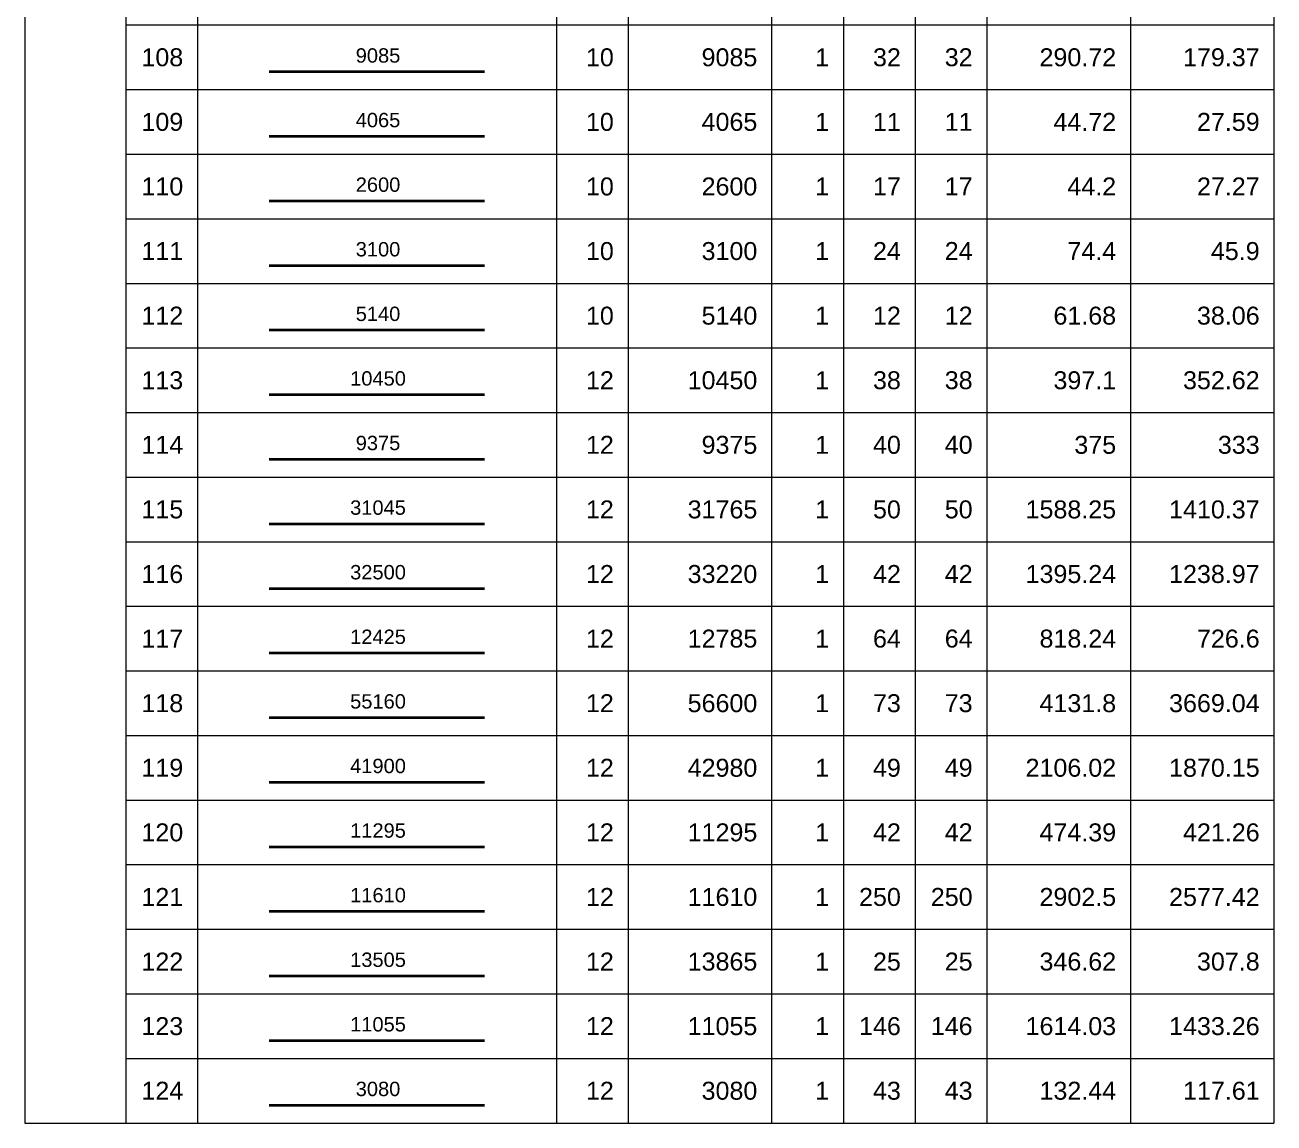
# Model space of a CAD drawing. Header units: millimetres. Extents: x 30086 to 1125792, y -12781 to 95911.
# Drawn here: x 1055889 to 1086523, y -7327 to 19601 of the extents above; entities that cross this region are included whole.
import ezdxf
from ezdxf.enums import TextEntityAlignment as Align

# ---------------------------------------------------------------- set-up
doc = ezdxf.new("R2010")
doc.units = ezdxf.units.MM
doc.header["$MEASUREMENT"] = 0
for name, color, linetype, lineweight in [('NDC_FRAME', 7, 'Continuous', 20), ('NDC_S_REBAR', 4, 'Continuous', 35), ('NDC_S_VN TEXT', 7, 'Continuous', 20), ('NDC_Table', 3, 'Continuous', 20)]:
    doc.layers.add(name, color=color, linetype=linetype, lineweight=lineweight)
doc.styles.add('ARIAL', font='arial.ttf', dxfattribs={"width": 0.8})

# ---------------------------------------------------------------- blocks, each defined once
blk = doc.blocks.new('dang01')
at = {"layer": 'NDC_S_REBAR'}
blk.add_line((3405, -650), (6405, -650), dxfattribs=at)
at = {"layer": 'NDC_Table'}
for p, q in [((0, 0), (0, -900)), ((1405, 0), (1405, -900)), ((2405, 0), (2405, -900)), ((7405, 0), (7405, -900)), ((8405, 0), (8405, -900)), ((10405, 0), (10405, -900)), ((11405, 0), (11405, -900)), ((12405, 0), (12405, -900)), ((13405, 0), (13405, -900)), ((15405, 0), (15405, -900)), ((17405, 0), (17405, -900)), ((1405, -900), (17405, -900))]:
    blk.add_line(p, q, dxfattribs=at)
at = {"layer": 'NDC_S_VN TEXT', "style": 'ARIAL'}
for p in [(2205, -450), (8205, -450), (10205, -450), (11205, -450), (12205, -450), (13205, -450), (15205, -450), (17205, -450)]:
    blk.add_attdef('D03', text='', height=250, dxfattribs=at).set_placement(p, align=Align.MIDDLE_RIGHT)
blk.add_attdef('00000000', text='', height=200, dxfattribs=at).set_placement((4920, -425), align=Align.MIDDLE_CENTER)

msp = doc.modelspace()

# ---------------------------------------------------------------- linework, layer by layer
at = {"layer": 'NDC_FRAME', "ltscale": 200}
msp.add_line((1055889.3, -7326.6), (1058362.6, -7326.6), dxfattribs=at)

# ---------------------------------------------------------------- block references
ref = msp.add_blockref('dang01', (1055889.3, 21185.4), dxfattribs=dict(at, xscale=1.759999999999996, yscale=1.759999999999996, zscale=1.759999999999996))
ref.add_attrib('D03', '107', dxfattribs={"layer": 'NDC_S_VN TEXT', "height": 440, "style": 'ARIAL'}).set_placement((1059770.6, 20393.4), align=Align.MIDDLE_RIGHT)
ref.add_attrib('00000000', '23165', dxfattribs={"layer": 'NDC_S_VN TEXT', "height": 352, "style": 'ARIAL'}).set_placement((1064547.9, 20437.9), align=Align.MIDDLE_CENTER)
ref.add_attrib('D03', '10', dxfattribs={"layer": 'NDC_S_VN TEXT', "height": 440, "style": 'ARIAL'}).set_placement((1070330.6, 20393.4), align=Align.MIDDLE_RIGHT)
ref.add_attrib('D03', '23765', dxfattribs={"layer": 'NDC_S_VN TEXT', "height": 440, "style": 'ARIAL'}).set_placement((1073850.6, 20393.4), align=Align.MIDDLE_RIGHT)
ref.add_attrib('D03', '1', dxfattribs={"layer": 'NDC_S_VN TEXT', "height": 440, "style": 'ARIAL'}).set_placement((1075610.6, 20393.4), align=Align.MIDDLE_RIGHT)
ref.add_attrib('D03', '29', dxfattribs={"layer": 'NDC_S_VN TEXT', "height": 440, "style": 'ARIAL'}).set_placement((1077370.6, 20393.4), align=Align.MIDDLE_RIGHT)
ref.add_attrib('D03', '29', dxfattribs={"layer": 'NDC_S_VN TEXT', "height": 440, "style": 'ARIAL'}).set_placement((1079130.6, 20394), align=Align.MIDDLE_RIGHT)
ref.add_attrib('D03', '689.18', dxfattribs={"layer": 'NDC_S_VN TEXT', "height": 440, "style": 'ARIAL'}).set_placement((1082650.6, 20393.4), align=Align.MIDDLE_RIGHT)
ref.add_attrib('D03', '425.23', dxfattribs={"layer": 'NDC_S_VN TEXT', "height": 440, "style": 'ARIAL'}).set_placement((1086170.6, 20393.4), align=Align.MIDDLE_RIGHT)
ref = msp.add_blockref('dang01', (1055889.3, 19601.4), dxfattribs=dict(at, xscale=1.759999999999996, yscale=1.759999999999996, zscale=1.759999999999996))
ref.add_attrib('D03', '108', dxfattribs={"layer": 'NDC_S_VN TEXT', "height": 440, "style": 'ARIAL'}).set_placement((1059770.6, 18809.4), align=Align.MIDDLE_RIGHT)
ref.add_attrib('00000000', '9085', dxfattribs={"layer": 'NDC_S_VN TEXT', "height": 352, "style": 'ARIAL'}).set_placement((1064547.9, 18853.9), align=Align.MIDDLE_CENTER)
ref.add_attrib('D03', '10', dxfattribs={"layer": 'NDC_S_VN TEXT', "height": 440, "style": 'ARIAL'}).set_placement((1070330.6, 18809.4), align=Align.MIDDLE_RIGHT)
ref.add_attrib('D03', '9085', dxfattribs={"layer": 'NDC_S_VN TEXT', "height": 440, "style": 'ARIAL'}).set_placement((1073850.6, 18809.4), align=Align.MIDDLE_RIGHT)
ref.add_attrib('D03', '1', dxfattribs={"layer": 'NDC_S_VN TEXT', "height": 440, "style": 'ARIAL'}).set_placement((1075610.6, 18809.4), align=Align.MIDDLE_RIGHT)
ref.add_attrib('D03', '32', dxfattribs={"layer": 'NDC_S_VN TEXT', "height": 440, "style": 'ARIAL'}).set_placement((1077370.6, 18809.4), align=Align.MIDDLE_RIGHT)
ref.add_attrib('D03', '32', dxfattribs={"layer": 'NDC_S_VN TEXT', "height": 440, "style": 'ARIAL'}).set_placement((1079130.6, 18810), align=Align.MIDDLE_RIGHT)
ref.add_attrib('D03', '290.72', dxfattribs={"layer": 'NDC_S_VN TEXT', "height": 440, "style": 'ARIAL'}).set_placement((1082650.6, 18809.4), align=Align.MIDDLE_RIGHT)
ref.add_attrib('D03', '179.37', dxfattribs={"layer": 'NDC_S_VN TEXT', "height": 440, "style": 'ARIAL'}).set_placement((1086170.6, 18809.4), align=Align.MIDDLE_RIGHT)
ref = msp.add_blockref('dang01', (1055889.3, 18017.4), dxfattribs=dict(at, xscale=1.759999999999996, yscale=1.759999999999996, zscale=1.759999999999996))
ref.add_attrib('D03', '109', dxfattribs={"layer": 'NDC_S_VN TEXT', "height": 440, "style": 'ARIAL'}).set_placement((1059770.6, 17225.4), align=Align.MIDDLE_RIGHT)
ref.add_attrib('00000000', '4065', dxfattribs={"layer": 'NDC_S_VN TEXT', "height": 352, "style": 'ARIAL'}).set_placement((1064547.9, 17269.9), align=Align.MIDDLE_CENTER)
ref.add_attrib('D03', '10', dxfattribs={"layer": 'NDC_S_VN TEXT', "height": 440, "style": 'ARIAL'}).set_placement((1070330.6, 17225.4), align=Align.MIDDLE_RIGHT)
ref.add_attrib('D03', '4065', dxfattribs={"layer": 'NDC_S_VN TEXT', "height": 440, "style": 'ARIAL'}).set_placement((1073850.6, 17225.4), align=Align.MIDDLE_RIGHT)
ref.add_attrib('D03', '1', dxfattribs={"layer": 'NDC_S_VN TEXT', "height": 440, "style": 'ARIAL'}).set_placement((1075610.6, 17225.4), align=Align.MIDDLE_RIGHT)
ref.add_attrib('D03', '11', dxfattribs={"layer": 'NDC_S_VN TEXT', "height": 440, "style": 'ARIAL'}).set_placement((1077370.6, 17225.4), align=Align.MIDDLE_RIGHT)
ref.add_attrib('D03', '11', dxfattribs={"layer": 'NDC_S_VN TEXT', "height": 440, "style": 'ARIAL'}).set_placement((1079130.6, 17226), align=Align.MIDDLE_RIGHT)
ref.add_attrib('D03', '44.72', dxfattribs={"layer": 'NDC_S_VN TEXT', "height": 440, "style": 'ARIAL'}).set_placement((1082650.6, 17225.4), align=Align.MIDDLE_RIGHT)
ref.add_attrib('D03', '27.59', dxfattribs={"layer": 'NDC_S_VN TEXT', "height": 440, "style": 'ARIAL'}).set_placement((1086170.6, 17225.4), align=Align.MIDDLE_RIGHT)
ref = msp.add_blockref('dang01', (1055889.3, 16433.4), dxfattribs=dict(at, xscale=1.759999999999996, yscale=1.759999999999996, zscale=1.759999999999996))
ref.add_attrib('D03', '110', dxfattribs={"layer": 'NDC_S_VN TEXT', "height": 440, "style": 'ARIAL'}).set_placement((1059770.6, 15641.4), align=Align.MIDDLE_RIGHT)
ref.add_attrib('00000000', '2600', dxfattribs={"layer": 'NDC_S_VN TEXT', "height": 352, "style": 'ARIAL'}).set_placement((1064547.9, 15685.9), align=Align.MIDDLE_CENTER)
ref.add_attrib('D03', '10', dxfattribs={"layer": 'NDC_S_VN TEXT', "height": 440, "style": 'ARIAL'}).set_placement((1070330.6, 15641.4), align=Align.MIDDLE_RIGHT)
ref.add_attrib('D03', '2600', dxfattribs={"layer": 'NDC_S_VN TEXT', "height": 440, "style": 'ARIAL'}).set_placement((1073850.6, 15641.4), align=Align.MIDDLE_RIGHT)
ref.add_attrib('D03', '1', dxfattribs={"layer": 'NDC_S_VN TEXT', "height": 440, "style": 'ARIAL'}).set_placement((1075610.6, 15641.4), align=Align.MIDDLE_RIGHT)
ref.add_attrib('D03', '17', dxfattribs={"layer": 'NDC_S_VN TEXT', "height": 440, "style": 'ARIAL'}).set_placement((1077370.6, 15641.4), align=Align.MIDDLE_RIGHT)
ref.add_attrib('D03', '17', dxfattribs={"layer": 'NDC_S_VN TEXT', "height": 440, "style": 'ARIAL'}).set_placement((1079130.6, 15642), align=Align.MIDDLE_RIGHT)
ref.add_attrib('D03', '44.2', dxfattribs={"layer": 'NDC_S_VN TEXT', "height": 440, "style": 'ARIAL'}).set_placement((1082650.6, 15641.4), align=Align.MIDDLE_RIGHT)
ref.add_attrib('D03', '27.27', dxfattribs={"layer": 'NDC_S_VN TEXT', "height": 440, "style": 'ARIAL'}).set_placement((1086170.6, 15641.4), align=Align.MIDDLE_RIGHT)
ref = msp.add_blockref('dang01', (1055889.3, 14849.4), dxfattribs=dict(at, xscale=1.759999999999996, yscale=1.759999999999996, zscale=1.759999999999996))
ref.add_attrib('D03', '111', dxfattribs={"layer": 'NDC_S_VN TEXT', "height": 440, "style": 'ARIAL'}).set_placement((1059770.6, 14057.4), align=Align.MIDDLE_RIGHT)
ref.add_attrib('00000000', '3100', dxfattribs={"layer": 'NDC_S_VN TEXT', "height": 352, "style": 'ARIAL'}).set_placement((1064547.9, 14101.9), align=Align.MIDDLE_CENTER)
ref.add_attrib('D03', '10', dxfattribs={"layer": 'NDC_S_VN TEXT', "height": 440, "style": 'ARIAL'}).set_placement((1070330.6, 14057.4), align=Align.MIDDLE_RIGHT)
ref.add_attrib('D03', '3100', dxfattribs={"layer": 'NDC_S_VN TEXT', "height": 440, "style": 'ARIAL'}).set_placement((1073850.6, 14057.4), align=Align.MIDDLE_RIGHT)
ref.add_attrib('D03', '1', dxfattribs={"layer": 'NDC_S_VN TEXT', "height": 440, "style": 'ARIAL'}).set_placement((1075610.6, 14057.4), align=Align.MIDDLE_RIGHT)
ref.add_attrib('D03', '24', dxfattribs={"layer": 'NDC_S_VN TEXT', "height": 440, "style": 'ARIAL'}).set_placement((1077370.6, 14057.4), align=Align.MIDDLE_RIGHT)
ref.add_attrib('D03', '24', dxfattribs={"layer": 'NDC_S_VN TEXT', "height": 440, "style": 'ARIAL'}).set_placement((1079130.6, 14058), align=Align.MIDDLE_RIGHT)
ref.add_attrib('D03', '74.4', dxfattribs={"layer": 'NDC_S_VN TEXT', "height": 440, "style": 'ARIAL'}).set_placement((1082650.6, 14057.4), align=Align.MIDDLE_RIGHT)
ref.add_attrib('D03', '45.9', dxfattribs={"layer": 'NDC_S_VN TEXT', "height": 440, "style": 'ARIAL'}).set_placement((1086170.6, 14057.4), align=Align.MIDDLE_RIGHT)
ref = msp.add_blockref('dang01', (1055889.3, 13265.4), dxfattribs=dict(at, xscale=1.759999999999996, yscale=1.759999999999996, zscale=1.759999999999996))
ref.add_attrib('D03', '112', dxfattribs={"layer": 'NDC_S_VN TEXT', "height": 440, "style": 'ARIAL'}).set_placement((1059770.6, 12473.4), align=Align.MIDDLE_RIGHT)
ref.add_attrib('00000000', '5140', dxfattribs={"layer": 'NDC_S_VN TEXT', "height": 352, "style": 'ARIAL'}).set_placement((1064547.9, 12517.9), align=Align.MIDDLE_CENTER)
ref.add_attrib('D03', '10', dxfattribs={"layer": 'NDC_S_VN TEXT', "height": 440, "style": 'ARIAL'}).set_placement((1070330.6, 12473.4), align=Align.MIDDLE_RIGHT)
ref.add_attrib('D03', '5140', dxfattribs={"layer": 'NDC_S_VN TEXT', "height": 440, "style": 'ARIAL'}).set_placement((1073850.6, 12473.4), align=Align.MIDDLE_RIGHT)
ref.add_attrib('D03', '1', dxfattribs={"layer": 'NDC_S_VN TEXT', "height": 440, "style": 'ARIAL'}).set_placement((1075610.6, 12473.4), align=Align.MIDDLE_RIGHT)
ref.add_attrib('D03', '12', dxfattribs={"layer": 'NDC_S_VN TEXT', "height": 440, "style": 'ARIAL'}).set_placement((1077370.6, 12473.4), align=Align.MIDDLE_RIGHT)
ref.add_attrib('D03', '12', dxfattribs={"layer": 'NDC_S_VN TEXT', "height": 440, "style": 'ARIAL'}).set_placement((1079130.6, 12474), align=Align.MIDDLE_RIGHT)
ref.add_attrib('D03', '61.68', dxfattribs={"layer": 'NDC_S_VN TEXT', "height": 440, "style": 'ARIAL'}).set_placement((1082650.6, 12473.4), align=Align.MIDDLE_RIGHT)
ref.add_attrib('D03', '38.06', dxfattribs={"layer": 'NDC_S_VN TEXT', "height": 440, "style": 'ARIAL'}).set_placement((1086170.6, 12473.4), align=Align.MIDDLE_RIGHT)
ref = msp.add_blockref('dang01', (1055889.3, 11681.4), dxfattribs=dict(at, xscale=1.759999999999996, yscale=1.759999999999996, zscale=1.759999999999996))
ref.add_attrib('D03', '113', dxfattribs={"layer": 'NDC_S_VN TEXT', "height": 440, "style": 'ARIAL'}).set_placement((1059770.6, 10889.4), align=Align.MIDDLE_RIGHT)
ref.add_attrib('00000000', '10450', dxfattribs={"layer": 'NDC_S_VN TEXT', "height": 352, "style": 'ARIAL'}).set_placement((1064547.9, 10933.9), align=Align.MIDDLE_CENTER)
ref.add_attrib('D03', '12', dxfattribs={"layer": 'NDC_S_VN TEXT', "height": 440, "style": 'ARIAL'}).set_placement((1070330.6, 10889.4), align=Align.MIDDLE_RIGHT)
ref.add_attrib('D03', '10450', dxfattribs={"layer": 'NDC_S_VN TEXT', "height": 440, "style": 'ARIAL'}).set_placement((1073850.6, 10889.4), align=Align.MIDDLE_RIGHT)
ref.add_attrib('D03', '1', dxfattribs={"layer": 'NDC_S_VN TEXT', "height": 440, "style": 'ARIAL'}).set_placement((1075610.6, 10889.4), align=Align.MIDDLE_RIGHT)
ref.add_attrib('D03', '38', dxfattribs={"layer": 'NDC_S_VN TEXT', "height": 440, "style": 'ARIAL'}).set_placement((1077370.6, 10889.4), align=Align.MIDDLE_RIGHT)
ref.add_attrib('D03', '38', dxfattribs={"layer": 'NDC_S_VN TEXT', "height": 440, "style": 'ARIAL'}).set_placement((1079130.6, 10890), align=Align.MIDDLE_RIGHT)
ref.add_attrib('D03', '397.1', dxfattribs={"layer": 'NDC_S_VN TEXT', "height": 440, "style": 'ARIAL'}).set_placement((1082650.6, 10889.4), align=Align.MIDDLE_RIGHT)
ref.add_attrib('D03', '352.62', dxfattribs={"layer": 'NDC_S_VN TEXT', "height": 440, "style": 'ARIAL'}).set_placement((1086170.6, 10889.4), align=Align.MIDDLE_RIGHT)
ref = msp.add_blockref('dang01', (1055889.3, 10097.4), dxfattribs=dict(at, xscale=1.759999999999996, yscale=1.759999999999996, zscale=1.759999999999996))
ref.add_attrib('D03', '114', dxfattribs={"layer": 'NDC_S_VN TEXT', "height": 440, "style": 'ARIAL'}).set_placement((1059770.6, 9305.4), align=Align.MIDDLE_RIGHT)
ref.add_attrib('00000000', '9375', dxfattribs={"layer": 'NDC_S_VN TEXT', "height": 352, "style": 'ARIAL'}).set_placement((1064547.9, 9349.9), align=Align.MIDDLE_CENTER)
ref.add_attrib('D03', '12', dxfattribs={"layer": 'NDC_S_VN TEXT', "height": 440, "style": 'ARIAL'}).set_placement((1070330.6, 9305.4), align=Align.MIDDLE_RIGHT)
ref.add_attrib('D03', '9375', dxfattribs={"layer": 'NDC_S_VN TEXT', "height": 440, "style": 'ARIAL'}).set_placement((1073850.6, 9305.4), align=Align.MIDDLE_RIGHT)
ref.add_attrib('D03', '1', dxfattribs={"layer": 'NDC_S_VN TEXT', "height": 440, "style": 'ARIAL'}).set_placement((1075610.6, 9305.4), align=Align.MIDDLE_RIGHT)
ref.add_attrib('D03', '40', dxfattribs={"layer": 'NDC_S_VN TEXT', "height": 440, "style": 'ARIAL'}).set_placement((1077370.6, 9305.4), align=Align.MIDDLE_RIGHT)
ref.add_attrib('D03', '40', dxfattribs={"layer": 'NDC_S_VN TEXT', "height": 440, "style": 'ARIAL'}).set_placement((1079130.6, 9306), align=Align.MIDDLE_RIGHT)
ref.add_attrib('D03', '375', dxfattribs={"layer": 'NDC_S_VN TEXT', "height": 440, "style": 'ARIAL'}).set_placement((1082650.6, 9305.4), align=Align.MIDDLE_RIGHT)
ref.add_attrib('D03', '333', dxfattribs={"layer": 'NDC_S_VN TEXT', "height": 440, "style": 'ARIAL'}).set_placement((1086170.6, 9305.4), align=Align.MIDDLE_RIGHT)
ref = msp.add_blockref('dang01', (1055889.3, 8513.4), dxfattribs=dict(at, xscale=1.759999999999996, yscale=1.759999999999996, zscale=1.759999999999996))
ref.add_attrib('D03', '115', dxfattribs={"layer": 'NDC_S_VN TEXT', "height": 440, "style": 'ARIAL'}).set_placement((1059770.6, 7721.4), align=Align.MIDDLE_RIGHT)
ref.add_attrib('00000000', '31045', dxfattribs={"layer": 'NDC_S_VN TEXT', "height": 352, "style": 'ARIAL'}).set_placement((1064547.9, 7765.9), align=Align.MIDDLE_CENTER)
ref.add_attrib('D03', '12', dxfattribs={"layer": 'NDC_S_VN TEXT', "height": 440, "style": 'ARIAL'}).set_placement((1070330.6, 7721.4), align=Align.MIDDLE_RIGHT)
ref.add_attrib('D03', '31765', dxfattribs={"layer": 'NDC_S_VN TEXT', "height": 440, "style": 'ARIAL'}).set_placement((1073850.6, 7721.4), align=Align.MIDDLE_RIGHT)
ref.add_attrib('D03', '1', dxfattribs={"layer": 'NDC_S_VN TEXT', "height": 440, "style": 'ARIAL'}).set_placement((1075610.6, 7721.4), align=Align.MIDDLE_RIGHT)
ref.add_attrib('D03', '50', dxfattribs={"layer": 'NDC_S_VN TEXT', "height": 440, "style": 'ARIAL'}).set_placement((1077370.6, 7721.4), align=Align.MIDDLE_RIGHT)
ref.add_attrib('D03', '50', dxfattribs={"layer": 'NDC_S_VN TEXT', "height": 440, "style": 'ARIAL'}).set_placement((1079130.6, 7722), align=Align.MIDDLE_RIGHT)
ref.add_attrib('D03', '1588.25', dxfattribs={"layer": 'NDC_S_VN TEXT', "height": 440, "style": 'ARIAL'}).set_placement((1082650.6, 7721.4), align=Align.MIDDLE_RIGHT)
ref.add_attrib('D03', '1410.37', dxfattribs={"layer": 'NDC_S_VN TEXT', "height": 440, "style": 'ARIAL'}).set_placement((1086170.6, 7721.4), align=Align.MIDDLE_RIGHT)
ref = msp.add_blockref('dang01', (1055889.3, 6929.4), dxfattribs=dict(at, xscale=1.759999999999996, yscale=1.759999999999996, zscale=1.759999999999996))
ref.add_attrib('D03', '116', dxfattribs={"layer": 'NDC_S_VN TEXT', "height": 440, "style": 'ARIAL'}).set_placement((1059770.6, 6137.4), align=Align.MIDDLE_RIGHT)
ref.add_attrib('00000000', '32500', dxfattribs={"layer": 'NDC_S_VN TEXT', "height": 352, "style": 'ARIAL'}).set_placement((1064547.9, 6181.9), align=Align.MIDDLE_CENTER)
ref.add_attrib('D03', '12', dxfattribs={"layer": 'NDC_S_VN TEXT', "height": 440, "style": 'ARIAL'}).set_placement((1070330.6, 6137.4), align=Align.MIDDLE_RIGHT)
ref.add_attrib('D03', '33220', dxfattribs={"layer": 'NDC_S_VN TEXT', "height": 440, "style": 'ARIAL'}).set_placement((1073850.6, 6137.4), align=Align.MIDDLE_RIGHT)
ref.add_attrib('D03', '1', dxfattribs={"layer": 'NDC_S_VN TEXT', "height": 440, "style": 'ARIAL'}).set_placement((1075610.6, 6137.4), align=Align.MIDDLE_RIGHT)
ref.add_attrib('D03', '42', dxfattribs={"layer": 'NDC_S_VN TEXT', "height": 440, "style": 'ARIAL'}).set_placement((1077370.6, 6137.4), align=Align.MIDDLE_RIGHT)
ref.add_attrib('D03', '42', dxfattribs={"layer": 'NDC_S_VN TEXT', "height": 440, "style": 'ARIAL'}).set_placement((1079130.6, 6138), align=Align.MIDDLE_RIGHT)
ref.add_attrib('D03', '1395.24', dxfattribs={"layer": 'NDC_S_VN TEXT', "height": 440, "style": 'ARIAL'}).set_placement((1082650.6, 6137.4), align=Align.MIDDLE_RIGHT)
ref.add_attrib('D03', '1238.97', dxfattribs={"layer": 'NDC_S_VN TEXT', "height": 440, "style": 'ARIAL'}).set_placement((1086170.6, 6137.4), align=Align.MIDDLE_RIGHT)
ref = msp.add_blockref('dang01', (1055889.3, 5345.4), dxfattribs=dict(at, xscale=1.759999999999996, yscale=1.759999999999996, zscale=1.759999999999996))
ref.add_attrib('D03', '117', dxfattribs={"layer": 'NDC_S_VN TEXT', "height": 440, "style": 'ARIAL'}).set_placement((1059770.6, 4553.4), align=Align.MIDDLE_RIGHT)
ref.add_attrib('00000000', '12425', dxfattribs={"layer": 'NDC_S_VN TEXT', "height": 352, "style": 'ARIAL'}).set_placement((1064547.9, 4597.9), align=Align.MIDDLE_CENTER)
ref.add_attrib('D03', '12', dxfattribs={"layer": 'NDC_S_VN TEXT', "height": 440, "style": 'ARIAL'}).set_placement((1070330.6, 4553.4), align=Align.MIDDLE_RIGHT)
ref.add_attrib('D03', '12785', dxfattribs={"layer": 'NDC_S_VN TEXT', "height": 440, "style": 'ARIAL'}).set_placement((1073850.6, 4553.4), align=Align.MIDDLE_RIGHT)
ref.add_attrib('D03', '1', dxfattribs={"layer": 'NDC_S_VN TEXT', "height": 440, "style": 'ARIAL'}).set_placement((1075610.6, 4553.4), align=Align.MIDDLE_RIGHT)
ref.add_attrib('D03', '64', dxfattribs={"layer": 'NDC_S_VN TEXT', "height": 440, "style": 'ARIAL'}).set_placement((1077370.6, 4553.4), align=Align.MIDDLE_RIGHT)
ref.add_attrib('D03', '64', dxfattribs={"layer": 'NDC_S_VN TEXT', "height": 440, "style": 'ARIAL'}).set_placement((1079130.6, 4554), align=Align.MIDDLE_RIGHT)
ref.add_attrib('D03', '818.24', dxfattribs={"layer": 'NDC_S_VN TEXT', "height": 440, "style": 'ARIAL'}).set_placement((1082650.6, 4553.4), align=Align.MIDDLE_RIGHT)
ref.add_attrib('D03', '726.6', dxfattribs={"layer": 'NDC_S_VN TEXT', "height": 440, "style": 'ARIAL'}).set_placement((1086170.6, 4553.4), align=Align.MIDDLE_RIGHT)
ref = msp.add_blockref('dang01', (1055889.3, 3761.4), dxfattribs=dict(at, xscale=1.759999999999996, yscale=1.759999999999996, zscale=1.759999999999996))
ref.add_attrib('D03', '118', dxfattribs={"layer": 'NDC_S_VN TEXT', "height": 440, "style": 'ARIAL'}).set_placement((1059770.6, 2969.4), align=Align.MIDDLE_RIGHT)
ref.add_attrib('00000000', '55160', dxfattribs={"layer": 'NDC_S_VN TEXT', "height": 352, "style": 'ARIAL'}).set_placement((1064547.9, 3013.9), align=Align.MIDDLE_CENTER)
ref.add_attrib('D03', '12', dxfattribs={"layer": 'NDC_S_VN TEXT', "height": 440, "style": 'ARIAL'}).set_placement((1070330.6, 2969.4), align=Align.MIDDLE_RIGHT)
ref.add_attrib('D03', '56600', dxfattribs={"layer": 'NDC_S_VN TEXT', "height": 440, "style": 'ARIAL'}).set_placement((1073850.6, 2969.4), align=Align.MIDDLE_RIGHT)
ref.add_attrib('D03', '1', dxfattribs={"layer": 'NDC_S_VN TEXT', "height": 440, "style": 'ARIAL'}).set_placement((1075610.6, 2969.4), align=Align.MIDDLE_RIGHT)
ref.add_attrib('D03', '73', dxfattribs={"layer": 'NDC_S_VN TEXT', "height": 440, "style": 'ARIAL'}).set_placement((1077370.6, 2969.4), align=Align.MIDDLE_RIGHT)
ref.add_attrib('D03', '73', dxfattribs={"layer": 'NDC_S_VN TEXT', "height": 440, "style": 'ARIAL'}).set_placement((1079130.6, 2970), align=Align.MIDDLE_RIGHT)
ref.add_attrib('D03', '4131.8', dxfattribs={"layer": 'NDC_S_VN TEXT', "height": 440, "style": 'ARIAL'}).set_placement((1082650.6, 2969.4), align=Align.MIDDLE_RIGHT)
ref.add_attrib('D03', '3669.04', dxfattribs={"layer": 'NDC_S_VN TEXT', "height": 440, "style": 'ARIAL'}).set_placement((1086170.6, 2969.4), align=Align.MIDDLE_RIGHT)
ref = msp.add_blockref('dang01', (1055889.3, 2177.4), dxfattribs=dict(at, xscale=1.759999999999996, yscale=1.759999999999996, zscale=1.759999999999996))
ref.add_attrib('D03', '119', dxfattribs={"layer": 'NDC_S_VN TEXT', "height": 440, "style": 'ARIAL'}).set_placement((1059770.6, 1385.4), align=Align.MIDDLE_RIGHT)
ref.add_attrib('00000000', '41900', dxfattribs={"layer": 'NDC_S_VN TEXT', "height": 352, "style": 'ARIAL'}).set_placement((1064547.9, 1429.9), align=Align.MIDDLE_CENTER)
ref.add_attrib('D03', '12', dxfattribs={"layer": 'NDC_S_VN TEXT', "height": 440, "style": 'ARIAL'}).set_placement((1070330.6, 1385.4), align=Align.MIDDLE_RIGHT)
ref.add_attrib('D03', '42980', dxfattribs={"layer": 'NDC_S_VN TEXT', "height": 440, "style": 'ARIAL'}).set_placement((1073850.6, 1385.4), align=Align.MIDDLE_RIGHT)
ref.add_attrib('D03', '1', dxfattribs={"layer": 'NDC_S_VN TEXT', "height": 440, "style": 'ARIAL'}).set_placement((1075610.6, 1385.4), align=Align.MIDDLE_RIGHT)
ref.add_attrib('D03', '49', dxfattribs={"layer": 'NDC_S_VN TEXT', "height": 440, "style": 'ARIAL'}).set_placement((1077370.6, 1385.4), align=Align.MIDDLE_RIGHT)
ref.add_attrib('D03', '49', dxfattribs={"layer": 'NDC_S_VN TEXT', "height": 440, "style": 'ARIAL'}).set_placement((1079130.6, 1386), align=Align.MIDDLE_RIGHT)
ref.add_attrib('D03', '2106.02', dxfattribs={"layer": 'NDC_S_VN TEXT', "height": 440, "style": 'ARIAL'}).set_placement((1082650.6, 1385.4), align=Align.MIDDLE_RIGHT)
ref.add_attrib('D03', '1870.15', dxfattribs={"layer": 'NDC_S_VN TEXT', "height": 440, "style": 'ARIAL'}).set_placement((1086170.6, 1385.4), align=Align.MIDDLE_RIGHT)
ref = msp.add_blockref('dang01', (1055889.3, 593.4), dxfattribs=dict(at, xscale=1.759999999999996, yscale=1.759999999999996, zscale=1.759999999999996))
ref.add_attrib('D03', '120', dxfattribs={"layer": 'NDC_S_VN TEXT', "height": 440, "style": 'ARIAL'}).set_placement((1059770.6, -198.6), align=Align.MIDDLE_RIGHT)
ref.add_attrib('00000000', '11295', dxfattribs={"layer": 'NDC_S_VN TEXT', "height": 352, "style": 'ARIAL'}).set_placement((1064547.9, -154.1), align=Align.MIDDLE_CENTER)
ref.add_attrib('D03', '12', dxfattribs={"layer": 'NDC_S_VN TEXT', "height": 440, "style": 'ARIAL'}).set_placement((1070330.6, -198.6), align=Align.MIDDLE_RIGHT)
ref.add_attrib('D03', '11295', dxfattribs={"layer": 'NDC_S_VN TEXT', "height": 440, "style": 'ARIAL'}).set_placement((1073850.6, -198.6), align=Align.MIDDLE_RIGHT)
ref.add_attrib('D03', '1', dxfattribs={"layer": 'NDC_S_VN TEXT', "height": 440, "style": 'ARIAL'}).set_placement((1075610.6, -198.6), align=Align.MIDDLE_RIGHT)
ref.add_attrib('D03', '42', dxfattribs={"layer": 'NDC_S_VN TEXT', "height": 440, "style": 'ARIAL'}).set_placement((1077370.6, -198.6), align=Align.MIDDLE_RIGHT)
ref.add_attrib('D03', '42', dxfattribs={"layer": 'NDC_S_VN TEXT', "height": 440, "style": 'ARIAL'}).set_placement((1079130.6, -198), align=Align.MIDDLE_RIGHT)
ref.add_attrib('D03', '474.39', dxfattribs={"layer": 'NDC_S_VN TEXT', "height": 440, "style": 'ARIAL'}).set_placement((1082650.6, -198.6), align=Align.MIDDLE_RIGHT)
ref.add_attrib('D03', '421.26', dxfattribs={"layer": 'NDC_S_VN TEXT', "height": 440, "style": 'ARIAL'}).set_placement((1086170.6, -198.6), align=Align.MIDDLE_RIGHT)
ref = msp.add_blockref('dang01', (1055889.3, -990.6), dxfattribs=dict(at, xscale=1.759999999999996, yscale=1.759999999999996, zscale=1.759999999999996))
ref.add_attrib('D03', '121', dxfattribs={"layer": 'NDC_S_VN TEXT', "height": 440, "style": 'ARIAL'}).set_placement((1059770.6, -1782.6), align=Align.MIDDLE_RIGHT)
ref.add_attrib('00000000', '11610', dxfattribs={"layer": 'NDC_S_VN TEXT', "height": 352, "style": 'ARIAL'}).set_placement((1064547.9, -1738.1), align=Align.MIDDLE_CENTER)
ref.add_attrib('D03', '12', dxfattribs={"layer": 'NDC_S_VN TEXT', "height": 440, "style": 'ARIAL'}).set_placement((1070330.6, -1782.6), align=Align.MIDDLE_RIGHT)
ref.add_attrib('D03', '11610', dxfattribs={"layer": 'NDC_S_VN TEXT', "height": 440, "style": 'ARIAL'}).set_placement((1073850.6, -1782.6), align=Align.MIDDLE_RIGHT)
ref.add_attrib('D03', '1', dxfattribs={"layer": 'NDC_S_VN TEXT', "height": 440, "style": 'ARIAL'}).set_placement((1075610.6, -1782.6), align=Align.MIDDLE_RIGHT)
ref.add_attrib('D03', '250', dxfattribs={"layer": 'NDC_S_VN TEXT', "height": 440, "style": 'ARIAL'}).set_placement((1077370.6, -1782.6), align=Align.MIDDLE_RIGHT)
ref.add_attrib('D03', '250', dxfattribs={"layer": 'NDC_S_VN TEXT', "height": 440, "style": 'ARIAL'}).set_placement((1079130.6, -1782), align=Align.MIDDLE_RIGHT)
ref.add_attrib('D03', '2902.5', dxfattribs={"layer": 'NDC_S_VN TEXT', "height": 440, "style": 'ARIAL'}).set_placement((1082650.6, -1782.6), align=Align.MIDDLE_RIGHT)
ref.add_attrib('D03', '2577.42', dxfattribs={"layer": 'NDC_S_VN TEXT', "height": 440, "style": 'ARIAL'}).set_placement((1086170.6, -1782.6), align=Align.MIDDLE_RIGHT)
ref = msp.add_blockref('dang01', (1055889.3, -2574.6), dxfattribs=dict(at, xscale=1.759999999999996, yscale=1.759999999999996, zscale=1.759999999999996))
ref.add_attrib('D03', '122', dxfattribs={"layer": 'NDC_S_VN TEXT', "height": 440, "style": 'ARIAL'}).set_placement((1059770.6, -3366.6), align=Align.MIDDLE_RIGHT)
ref.add_attrib('00000000', '13505', dxfattribs={"layer": 'NDC_S_VN TEXT', "height": 352, "style": 'ARIAL'}).set_placement((1064547.9, -3322.1), align=Align.MIDDLE_CENTER)
ref.add_attrib('D03', '12', dxfattribs={"layer": 'NDC_S_VN TEXT', "height": 440, "style": 'ARIAL'}).set_placement((1070330.6, -3366.6), align=Align.MIDDLE_RIGHT)
ref.add_attrib('D03', '13865', dxfattribs={"layer": 'NDC_S_VN TEXT', "height": 440, "style": 'ARIAL'}).set_placement((1073850.6, -3366.6), align=Align.MIDDLE_RIGHT)
ref.add_attrib('D03', '1', dxfattribs={"layer": 'NDC_S_VN TEXT', "height": 440, "style": 'ARIAL'}).set_placement((1075610.6, -3366.6), align=Align.MIDDLE_RIGHT)
ref.add_attrib('D03', '25', dxfattribs={"layer": 'NDC_S_VN TEXT', "height": 440, "style": 'ARIAL'}).set_placement((1077370.6, -3366.6), align=Align.MIDDLE_RIGHT)
ref.add_attrib('D03', '25', dxfattribs={"layer": 'NDC_S_VN TEXT', "height": 440, "style": 'ARIAL'}).set_placement((1079130.6, -3366), align=Align.MIDDLE_RIGHT)
ref.add_attrib('D03', '346.62', dxfattribs={"layer": 'NDC_S_VN TEXT', "height": 440, "style": 'ARIAL'}).set_placement((1082650.6, -3366.6), align=Align.MIDDLE_RIGHT)
ref.add_attrib('D03', '307.8', dxfattribs={"layer": 'NDC_S_VN TEXT', "height": 440, "style": 'ARIAL'}).set_placement((1086170.6, -3366.6), align=Align.MIDDLE_RIGHT)
ref = msp.add_blockref('dang01', (1055889.3, -4158.6), dxfattribs=dict(at, xscale=1.759999999999996, yscale=1.759999999999996, zscale=1.759999999999996))
ref.add_attrib('D03', '123', dxfattribs={"layer": 'NDC_S_VN TEXT', "height": 440, "style": 'ARIAL'}).set_placement((1059770.6, -4950.6), align=Align.MIDDLE_RIGHT)
ref.add_attrib('00000000', '11055', dxfattribs={"layer": 'NDC_S_VN TEXT', "height": 352, "style": 'ARIAL'}).set_placement((1064547.9, -4906.1), align=Align.MIDDLE_CENTER)
ref.add_attrib('D03', '12', dxfattribs={"layer": 'NDC_S_VN TEXT', "height": 440, "style": 'ARIAL'}).set_placement((1070330.6, -4950.6), align=Align.MIDDLE_RIGHT)
ref.add_attrib('D03', '11055', dxfattribs={"layer": 'NDC_S_VN TEXT', "height": 440, "style": 'ARIAL'}).set_placement((1073850.6, -4950.6), align=Align.MIDDLE_RIGHT)
ref.add_attrib('D03', '1', dxfattribs={"layer": 'NDC_S_VN TEXT', "height": 440, "style": 'ARIAL'}).set_placement((1075610.6, -4950.6), align=Align.MIDDLE_RIGHT)
ref.add_attrib('D03', '146', dxfattribs={"layer": 'NDC_S_VN TEXT', "height": 440, "style": 'ARIAL'}).set_placement((1077370.6, -4950.6), align=Align.MIDDLE_RIGHT)
ref.add_attrib('D03', '146', dxfattribs={"layer": 'NDC_S_VN TEXT', "height": 440, "style": 'ARIAL'}).set_placement((1079130.6, -4950), align=Align.MIDDLE_RIGHT)
ref.add_attrib('D03', '1614.03', dxfattribs={"layer": 'NDC_S_VN TEXT', "height": 440, "style": 'ARIAL'}).set_placement((1082650.6, -4950.6), align=Align.MIDDLE_RIGHT)
ref.add_attrib('D03', '1433.26', dxfattribs={"layer": 'NDC_S_VN TEXT', "height": 440, "style": 'ARIAL'}).set_placement((1086170.6, -4950.6), align=Align.MIDDLE_RIGHT)
ref = msp.add_blockref('dang01', (1055889.3, -5742.6), dxfattribs=dict(at, xscale=1.759999999999996, yscale=1.759999999999996, zscale=1.759999999999996))
ref.add_attrib('D03', '124', dxfattribs={"layer": 'NDC_S_VN TEXT', "height": 440, "style": 'ARIAL'}).set_placement((1059770.6, -6534.6), align=Align.MIDDLE_RIGHT)
ref.add_attrib('00000000', '3080', dxfattribs={"layer": 'NDC_S_VN TEXT', "height": 352, "style": 'ARIAL'}).set_placement((1064547.9, -6490.1), align=Align.MIDDLE_CENTER)
ref.add_attrib('D03', '12', dxfattribs={"layer": 'NDC_S_VN TEXT', "height": 440, "style": 'ARIAL'}).set_placement((1070330.6, -6534.6), align=Align.MIDDLE_RIGHT)
ref.add_attrib('D03', '3080', dxfattribs={"layer": 'NDC_S_VN TEXT', "height": 440, "style": 'ARIAL'}).set_placement((1073850.6, -6534.6), align=Align.MIDDLE_RIGHT)
ref.add_attrib('D03', '1', dxfattribs={"layer": 'NDC_S_VN TEXT', "height": 440, "style": 'ARIAL'}).set_placement((1075610.6, -6534.6), align=Align.MIDDLE_RIGHT)
ref.add_attrib('D03', '43', dxfattribs={"layer": 'NDC_S_VN TEXT', "height": 440, "style": 'ARIAL'}).set_placement((1077370.6, -6534.6), align=Align.MIDDLE_RIGHT)
ref.add_attrib('D03', '43', dxfattribs={"layer": 'NDC_S_VN TEXT', "height": 440, "style": 'ARIAL'}).set_placement((1079130.6, -6534), align=Align.MIDDLE_RIGHT)
ref.add_attrib('D03', '132.44', dxfattribs={"layer": 'NDC_S_VN TEXT', "height": 440, "style": 'ARIAL'}).set_placement((1082650.6, -6534.6), align=Align.MIDDLE_RIGHT)
ref.add_attrib('D03', '117.61', dxfattribs={"layer": 'NDC_S_VN TEXT', "height": 440, "style": 'ARIAL'}).set_placement((1086170.6, -6534.6), align=Align.MIDDLE_RIGHT)

doc.saveas('drawing.dxf')
